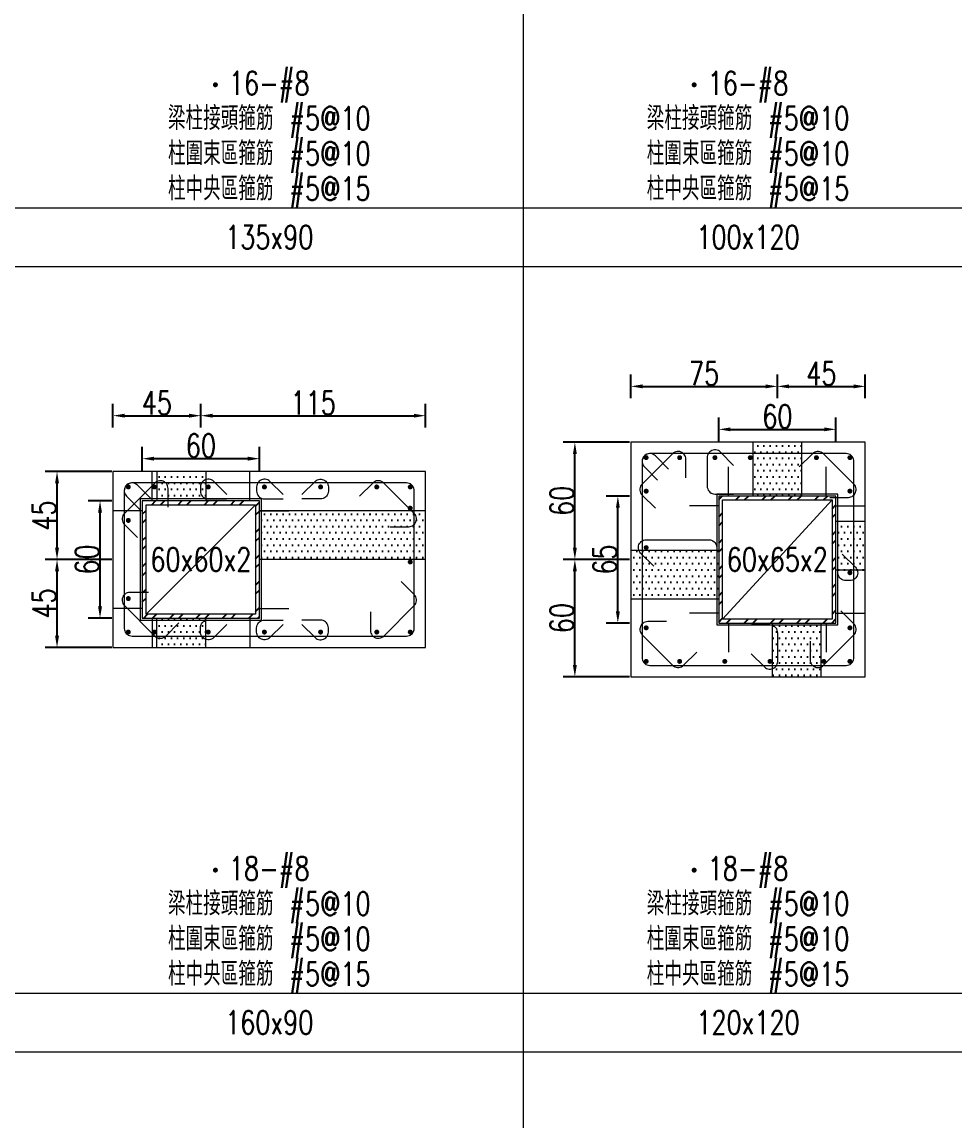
# Model space of a CAD drawing. Header units: millimetres. Extents: x 0 to 3905, y 0 to 8880.
# Drawn here: x 1963 to 2440, y 2779 to 3341 of the extents above; entities that cross this region are included whole.
import ezdxf
from ezdxf.enums import TextEntityAlignment as Align

# ---------------------------------------------------------------- set-up
doc = ezdxf.new("R2010")
doc.units = ezdxf.units.MM
doc.layers.get('DEFPOINTS').update_dxf_attribs({"color": 3})
for name, color, linetype in [('Hatch線', 6, 'Continuous'), ('TC-鋼粱', 132, 'Continuous'), ('主筋斷面', 2, 'Continuous'), ('文字-主筋根數', 7, 'Continuous'), ('文字-剪力筋 中央區', 7, 'Continuous'), ('文字-剪力筋-BC', 7, 'Continuous'), ('文字-剪力筋-圍束區', 7, 'Continuous'), ('文字-斷面尺寸', 7, 'Continuous'), ('文字-輔助字', 7, 'Continuous'), ('柱斷面線', 4, 'Continuous'), ('標註字', 4, 'Continuous'), ('箍筋線', 1, 'Continuous'), ('網格線', 7, 'Continuous'), ('鋼柱', 11, 'Continuous')]:
    doc.layers.add(name, color=color, linetype=linetype)
doc.styles.add('note', font='txt.shx', dxfattribs={"width": 0.75, "height": 12})
doc.styles.add('txt', font='txt.shx', dxfattribs={"height": 0.2, "bigfont": 'chineset.shx'})
doc.dimstyles.new('RCAD_DIM', dxfattribs={"dimtxt": 12, "dimasz": 6, "dimexe": 6, "dimexo": 0.625, "dimtad": 1, "dimdec": 0, "dimdsep": 46, "dimtxsty": 'note', "dimcen": 2.5, "dimclrd": 256, "dimclre": 256, "dimclrt": 256, "dimadec": 0, "dimazin": 0, "dimtfac": 1, "dimtmove": 0, "dimatfit": 3, "dimfxl": 0, "dimtolj": 1, "dimarcsym": 0})

# ---------------------------------------------------------------- blocks, each defined once
blk = doc.blocks.new('*D1116')
at = {"layer": 'DEFPOINTS', "color": 0}
for p in [(2085, 3117.62), (2025, 3111), (2085, 3111)]:
    blk.add_point(p, dxfattribs=at)
at = {"layer": '標註字', "lineweight": -2}
for p, q in [((2025, 3111.62), (2025, 3123.62)), ((2085, 3111.62), (2085, 3123.62)), ((2031, 3117.62), (2079, 3117.62))]:
    blk.add_line(p, q, dxfattribs=at)
at = {"layer": '標註字'}
for points in [[(2031, 3118.62), (2031, 3116.62), (2025, 3117.62)], [(2079, 3116.62), (2079, 3118.62), (2085, 3117.62)]]:
    blk.add_solid(points, dxfattribs=at)
at = {"layer": '標註字', "insert": (2055, 3124.25), "char_height": 12, "attachment_point": 5, "style": 'note'}
blk.add_mtext('\\A1;60', dxfattribs=at)
blk = doc.blocks.new('*D1117')
at = {"layer": 'DEFPOINTS', "color": 0}
for p in [(2003.38, 3096), (2010, 3096), (2010, 3036)]:
    blk.add_point(p, dxfattribs=at)
at = {"layer": '標註字', "lineweight": -2}
for p, q in [((2009.38, 3096), (1997.38, 3096)), ((2003.38, 3042), (2003.38, 3090)), ((2009.38, 3036), (1997.38, 3036))]:
    blk.add_line(p, q, dxfattribs=at)
at = {"layer": '標註字'}
for points in [[(2004.38, 3090), (2002.38, 3090), (2003.38, 3096)], [(2002.38, 3042), (2004.38, 3042), (2003.38, 3036)]]:
    blk.add_solid(points, dxfattribs=at)
at = {"layer": '標註字', "insert": (1996.75, 3066), "char_height": 12, "attachment_point": 5, "rotation": 90, "style": 'note'}
blk.add_mtext('\\A1;60', dxfattribs=at)
blk = doc.blocks.new('*D1118')
at = {"layer": 'DEFPOINTS', "color": 0}
for p in [(2055, 3139.62), (2010, 3133), (2055, 3133)]:
    blk.add_point(p, dxfattribs=at)
at = {"layer": '標註字', "lineweight": -2}
for p, q in [((2010, 3133.62), (2010, 3145.62)), ((2055, 3133.62), (2055, 3145.62)), ((2016, 3139.62), (2049, 3139.62))]:
    blk.add_line(p, q, dxfattribs=at)
at = {"layer": '標註字'}
for points in [[(2016, 3140.62), (2016, 3138.62), (2010, 3139.62)], [(2049, 3138.62), (2049, 3140.62), (2055, 3139.62)]]:
    blk.add_solid(points, dxfattribs=at)
at = {"layer": '標註字', "insert": (2032.5, 3146.25), "char_height": 12, "attachment_point": 5, "style": 'note'}
blk.add_mtext('\\A1;45', dxfattribs=at)
blk = doc.blocks.new('*D1119')
at = {"layer": 'DEFPOINTS', "color": 0}
for p in [(2170, 3139.62), (2055, 3133), (2170, 3133)]:
    blk.add_point(p, dxfattribs=at)
at = {"layer": '標註字', "lineweight": -2}
for p, q in [((2055, 3133.62), (2055, 3145.62)), ((2170, 3133.62), (2170, 3145.62)), ((2061, 3139.62), (2164, 3139.62))]:
    blk.add_line(p, q, dxfattribs=at)
at = {"layer": '標註字'}
for points in [[(2061, 3140.62), (2061, 3138.62), (2055, 3139.62)], [(2164, 3138.62), (2164, 3140.62), (2170, 3139.62)]]:
    blk.add_solid(points, dxfattribs=at)
at = {"layer": '標註字', "insert": (2112.5, 3146.25), "char_height": 12, "attachment_point": 5, "style": 'note'}
blk.add_mtext('\\A1;115', dxfattribs=at)
blk = doc.blocks.new('*D1120')
at = {"layer": 'DEFPOINTS', "color": 0}
for p in [(1981.38, 3066), (2010, 3066), (2010, 3021)]:
    blk.add_point(p, dxfattribs=at)
at = {"layer": '標註字', "lineweight": -2}
for p, q in [((2009.38, 3066), (1975.38, 3066)), ((1981.38, 3027), (1981.38, 3060)), ((2009.38, 3021), (1975.38, 3021))]:
    blk.add_line(p, q, dxfattribs=at)
at = {"layer": '標註字'}
for points in [[(1982.38, 3060), (1980.38, 3060), (1981.38, 3066)], [(1980.38, 3027), (1982.38, 3027), (1981.38, 3021)]]:
    blk.add_solid(points, dxfattribs=at)
at = {"layer": '標註字', "insert": (1974.75, 3043.5), "char_height": 12, "attachment_point": 5, "rotation": 90, "style": 'note'}
blk.add_mtext('\\A1;45', dxfattribs=at)
blk = doc.blocks.new('*D1121')
at = {"layer": 'DEFPOINTS', "color": 0}
for p in [(1981.38, 3111), (2010, 3111), (2010, 3066)]:
    blk.add_point(p, dxfattribs=at)
at = {"layer": '標註字', "lineweight": -2}
for p, q in [((2009.38, 3111), (1975.38, 3111)), ((1981.38, 3072), (1981.38, 3105)), ((2009.38, 3066), (1975.38, 3066))]:
    blk.add_line(p, q, dxfattribs=at)
at = {"layer": '標註字'}
for points in [[(1982.38, 3105), (1980.38, 3105), (1981.38, 3111)], [(1980.38, 3072), (1982.38, 3072), (1981.38, 3066)]]:
    blk.add_solid(points, dxfattribs=at)
at = {"layer": '標註字', "insert": (1974.75, 3088.5), "char_height": 12, "attachment_point": 5, "rotation": 90, "style": 'note'}
blk.add_mtext('\\A1;45', dxfattribs=at)
blk = doc.blocks.new('Circle_Filled')
at = {"const_width": 0.5}
blk.add_lwpolyline([(-0.25, 0, 1), (0.25, 0, 1)], format="xyb", close=True, dxfattribs=at)
blk = doc.blocks.new('*D1248')
at = {"layer": 'DEFPOINTS', "color": 0}
for p in [(2380, 3132.62), (2320, 3126), (2380, 3126)]:
    blk.add_point(p, dxfattribs=at)
at = {"layer": '標註字', "lineweight": -2}
for p, q in [((2320, 3126.62), (2320, 3138.62)), ((2380, 3126.62), (2380, 3138.62)), ((2326, 3132.62), (2374, 3132.62))]:
    blk.add_line(p, q, dxfattribs=at)
at = {"layer": '標註字'}
for points in [[(2326, 3133.62), (2326, 3131.62), (2320, 3132.62)], [(2374, 3131.62), (2374, 3133.62), (2380, 3132.62)]]:
    blk.add_solid(points, dxfattribs=at)
at = {"layer": '標註字', "insert": (2350, 3139.25), "char_height": 12, "attachment_point": 5, "style": 'note'}
blk.add_mtext('\\A1;60', dxfattribs=at)
blk = doc.blocks.new('*D1249')
at = {"layer": 'DEFPOINTS', "color": 0}
for p in [(2268.38, 3098.5), (2275, 3098.5), (2275, 3033.5)]:
    blk.add_point(p, dxfattribs=at)
at = {"layer": '標註字', "lineweight": -2}
for p, q in [((2274.38, 3098.5), (2262.38, 3098.5)), ((2268.38, 3039.5), (2268.38, 3092.5)), ((2274.38, 3033.5), (2262.38, 3033.5))]:
    blk.add_line(p, q, dxfattribs=at)
at = {"layer": '標註字'}
for points in [[(2269.38, 3092.5), (2267.38, 3092.5), (2268.38, 3098.5)], [(2267.38, 3039.5), (2269.38, 3039.5), (2268.38, 3033.5)]]:
    blk.add_solid(points, dxfattribs=at)
at = {"layer": '標註字', "insert": (2261.75, 3066), "char_height": 12, "attachment_point": 5, "rotation": 90, "style": 'note'}
blk.add_mtext('\\A1;65', dxfattribs=at)
blk = doc.blocks.new('*D1250')
at = {"layer": 'DEFPOINTS', "color": 0}
for p in [(2350, 3154.62), (2275, 3148), (2350, 3148)]:
    blk.add_point(p, dxfattribs=at)
at = {"layer": '標註字', "lineweight": -2}
for p, q in [((2275, 3148.62), (2275, 3160.62)), ((2350, 3148.62), (2350, 3160.62)), ((2281, 3154.62), (2344, 3154.62))]:
    blk.add_line(p, q, dxfattribs=at)
at = {"layer": '標註字'}
for points in [[(2281, 3155.62), (2281, 3153.62), (2275, 3154.62)], [(2344, 3153.62), (2344, 3155.62), (2350, 3154.62)]]:
    blk.add_solid(points, dxfattribs=at)
at = {"layer": '標註字', "insert": (2312.5, 3161.25), "char_height": 12, "attachment_point": 5, "style": 'note'}
blk.add_mtext('\\A1;75', dxfattribs=at)
blk = doc.blocks.new('*D1251')
at = {"layer": 'DEFPOINTS', "color": 0}
for p in [(2395, 3154.62), (2350, 3148), (2395, 3148)]:
    blk.add_point(p, dxfattribs=at)
at = {"layer": '標註字', "lineweight": -2}
for p, q in [((2350, 3148.62), (2350, 3160.62)), ((2395, 3148.62), (2395, 3160.62)), ((2356, 3154.62), (2389, 3154.62))]:
    blk.add_line(p, q, dxfattribs=at)
at = {"layer": '標註字'}
for points in [[(2356, 3155.62), (2356, 3153.62), (2350, 3154.62)], [(2389, 3153.62), (2389, 3155.62), (2395, 3154.62)]]:
    blk.add_solid(points, dxfattribs=at)
at = {"layer": '標註字', "insert": (2372.5, 3161.25), "char_height": 12, "attachment_point": 5, "style": 'note'}
blk.add_mtext('\\A1;45', dxfattribs=at)
blk = doc.blocks.new('*D1252')
at = {"layer": 'DEFPOINTS', "color": 0}
for p in [(2246.38, 3066), (2275, 3066), (2275, 3006)]:
    blk.add_point(p, dxfattribs=at)
at = {"layer": '標註字', "lineweight": -2}
for p, q in [((2274.38, 3066), (2240.38, 3066)), ((2246.38, 3012), (2246.38, 3060)), ((2274.38, 3006), (2240.38, 3006))]:
    blk.add_line(p, q, dxfattribs=at)
at = {"layer": '標註字'}
for points in [[(2247.38, 3060), (2245.38, 3060), (2246.38, 3066)], [(2245.38, 3012), (2247.38, 3012), (2246.38, 3006)]]:
    blk.add_solid(points, dxfattribs=at)
at = {"layer": '標註字', "insert": (2239.75, 3036), "char_height": 12, "attachment_point": 5, "rotation": 90, "style": 'note'}
blk.add_mtext('\\A1;60', dxfattribs=at)
blk = doc.blocks.new('*D1253')
at = {"layer": 'DEFPOINTS', "color": 0}
for p in [(2246.38, 3126), (2275, 3126), (2275, 3066)]:
    blk.add_point(p, dxfattribs=at)
at = {"layer": '標註字', "lineweight": -2}
for p, q in [((2274.38, 3126), (2240.38, 3126)), ((2246.38, 3072), (2246.38, 3120)), ((2274.38, 3066), (2240.38, 3066))]:
    blk.add_line(p, q, dxfattribs=at)
at = {"layer": '標註字'}
for points in [[(2247.38, 3120), (2245.38, 3120), (2246.38, 3126)], [(2245.38, 3072), (2247.38, 3072), (2246.38, 3066)]]:
    blk.add_solid(points, dxfattribs=at)
at = {"layer": '標註字', "insert": (2239.75, 3096), "char_height": 12, "attachment_point": 5, "rotation": 90, "style": 'note'}
blk.add_mtext('\\A1;60', dxfattribs=at)

msp = doc.modelspace()

# ---------------------------------------------------------------- hatches: boundary and pattern name
at = {"layer": 'Hatch線'}
h = msp.add_hatch(dxfattribs=at)
h.set_pattern_fill('ANSI32', color=256, style=0)
h.paths.add_polyline_path([(2320, 3033.5), (2380, 3033.5), (2380, 3098.5), (2320, 3098.5)], flags=17)
h.paths.add_polyline_path([(2322, 3035.5), (2322, 3096.5), (2378, 3096.5), (2378, 3035.5)])
h = msp.add_hatch(dxfattribs=at)
h.set_pattern_fill('ANSI32', color=256, style=0)
h.paths.add_polyline_path([(2025, 3036), (2085, 3036), (2085, 3096), (2025, 3096)], flags=17)
h.paths.add_polyline_path([(2027, 3038), (2027, 3094), (2083, 3094), (2083, 3038)])
at = {"layer": 'TC-鋼粱'}
h = msp.add_hatch(dxfattribs=at)
h.set_pattern_fill('DOTS', color=256, scale=2, style=0)
h.paths.add_polyline_path([(2362.41, 3126), (2337.41, 3126), (2337.41, 3098.5), (2362.41, 3098.5)], flags=17)
h = msp.add_hatch(dxfattribs=at)
h.set_pattern_fill('DOTS', color=256, scale=2, style=0)
h.paths.add_polyline_path([(2057.5, 3111), (2032.5, 3111), (2032.5, 3096), (2057.5, 3096)], flags=17)
h = msp.add_hatch(dxfattribs=at)
h.set_pattern_fill('DOTS', color=256, scale=2, style=0)
h.paths.add_polyline_path([(2170, 3066), (2170, 3091), (2085, 3091), (2085, 3066)], flags=17)
h = msp.add_hatch(dxfattribs=at)
h.set_pattern_fill('DOTS', color=256, scale=2, style=0)
h.paths.add_polyline_path([(2395, 3060.5), (2395, 3085.5), (2380, 3085.5), (2380, 3060.5)], flags=17)
h = msp.add_hatch(dxfattribs=at)
h.set_pattern_fill('DOTS', color=256, scale=2, style=0)
h.paths.add_polyline_path([(2275, 3070.81), (2275, 3045.81), (2320, 3045.81), (2320, 3070.81)], flags=17)
h = msp.add_hatch(dxfattribs=at)
h.set_pattern_fill('DOTS', color=256, scale=2, style=0)
h.paths.add_polyline_path([(2032.5, 3021), (2057.5, 3021), (2057.5, 3036), (2032.5, 3036)], flags=17)
h = msp.add_hatch(dxfattribs=at)
h.set_pattern_fill('DOTS', color=256, scale=2, style=0)
h.paths.add_polyline_path([(2347.5, 3006), (2372.5, 3006), (2372.5, 3033.5), (2347.5, 3033.5)], flags=17)

# ---------------------------------------------------------------- linework, layer by layer
at = {"layer": 'DEFPOINTS', "lineweight": 5}
for points in [[(2030, 3096), (2030, 3111)], [(2080, 3096), (2080, 3111)], [(2325, 3098.5), (2325, 3113.5)], [(2375, 3098.5), (2375, 3113.5)], [(2320, 3032.5), (2381, 3032.5), (2381, 3099.5), (2319, 3099.5), (2319, 3032.5), (2320, 3032.5)], [(2025, 3035), (2086, 3035), (2086, 3097), (2024, 3097), (2024, 3035), (2025, 3035)], [(2027, 3038), (2083, 3094)], [(2320, 3093.5), (2305, 3093.5)], [(2322, 3035.5), (2378, 3096.5)], [(2380, 3093.5), (2395, 3093.5)], [(2025, 3091), (2010, 3091)], [(2085, 3091), (2100, 3091)], [(2025, 3041), (2010, 3041)], [(2085, 3041), (2100, 3041)], [(2030, 3036), (2030, 3021)], [(2080, 3036), (2080, 3021)], [(2320, 3038.5), (2305, 3038.5)], [(2380, 3038.5), (2395, 3038.5)], [(2325, 3033.5), (2325, 3018.5)], [(2375, 3033.5), (2375, 3018.5)]]:
    msp.add_lwpolyline(points, dxfattribs=at)
at = {"layer": 'TC-鋼粱', "lineweight": 5}
for points in [[(2337.41, 3126), (2337.41, 3098.5)], [(2362.41, 3126), (2362.41, 3098.5)], [(2032.5, 3111), (2032.5, 3096)], [(2057.5, 3111), (2057.5, 3096)], [(2170, 3091), (2085, 3091)], [(2395, 3085.5), (2380, 3085.5)], [(2275, 3070.81), (2320, 3070.81)], [(2170, 3066), (2085, 3066)], [(2395, 3060.5), (2380, 3060.5)], [(2275, 3045.81), (2320, 3045.81)], [(2032.5, 3021), (2032.5, 3036)], [(2057.5, 3021), (2057.5, 3036)], [(2347.5, 3006), (2347.5, 3033.5)], [(2372.5, 3006), (2372.5, 3033.5)]]:
    msp.add_lwpolyline(points, dxfattribs=at)
at = {"layer": '柱斷面線', "lineweight": 5}
for points in [[(2275, 3006), (2395, 3006), (2395, 3126), (2275, 3126), (2275, 3006)], [(2010, 3021), (2170, 3021), (2170, 3111), (2010, 3111), (2010, 3021)]]:
    msp.add_lwpolyline(points, dxfattribs=at)
at = {"layer": '箍筋線', "lineweight": 5}
for points in [[(2303.19, 3107.81), (2303.19, 3117.35), (2303.13, 3118.02), (2302.96, 3118.66), (2302.69, 3119.27), (2302.32, 3119.83), (2301.86, 3120.32), (2301.33, 3120.72), (2300.73, 3121.02), (2300.1, 3121.23), (2299.43, 3121.32), (2298.77, 3121.3), (2298.11, 3121.17), (2297.49, 3120.93), (2296.91, 3120.59), (2296.4, 3120.16), (2280.84, 3104.6), (2280.39, 3104.07), (2280.05, 3103.47), (2279.81, 3102.82), (2279.69, 3102.13), (2279.69, 3101.44), (2279.81, 3100.76), (2280.05, 3100.11), (2280.39, 3099.51), (2280.84, 3098.98), (2287.58, 3092.23)], [(2294.33, 3112.29), (2287.58, 3119.04), (2287.07, 3119.47), (2286.49, 3119.81), (2285.87, 3120.05), (2285.22, 3120.18), (2284.55, 3120.2), (2283.89, 3120.11), (2283.25, 3119.9), (2282.66, 3119.6), (2282.12, 3119.19), (2281.66, 3118.71), (2281.29, 3118.15), (2281.02, 3117.54), (2280.85, 3116.9), (2280.79, 3116.23), (2280.79, 3015.77), (2280.86, 3015.08), (2281.03, 3014.41), (2281.33, 3013.78), (2281.72, 3013.21), (2282.21, 3012.72), (2282.78, 3012.33), (2283.41, 3012.03), (2284.08, 3011.86), (2284.77, 3011.79), (2385.23, 3011.79), (2385.92, 3011.86), (2386.59, 3012.03), (2387.22, 3012.33), (2387.79, 3012.72), (2388.28, 3013.21), (2388.67, 3013.78), (2388.97, 3014.41), (2389.14, 3015.08), (2389.21, 3015.77), (2389.21, 3116.23), (2389.14, 3116.92), (2388.97, 3117.59), (2388.67, 3118.22), (2388.28, 3118.79), (2387.79, 3119.28), (2387.22, 3119.67), (2386.59, 3119.97), (2385.92, 3120.14), (2385.23, 3120.21), (2284.77, 3120.21), (2284.1, 3120.15), (2283.46, 3119.98), (2282.85, 3119.71), (2282.29, 3119.34), (2281.81, 3118.88), (2281.4, 3118.34), (2281.1, 3117.75), (2280.89, 3117.11), (2280.8, 3116.45), (2280.82, 3115.78), (2280.95, 3115.13), (2281.19, 3114.51), (2281.53, 3113.93), (2281.96, 3113.42), (2288.71, 3106.67)], [(2327.63, 3114.2), (2320.88, 3120.95), (2320.37, 3121.38), (2319.8, 3121.72), (2319.17, 3121.96), (2318.52, 3122.09), (2317.85, 3122.11), (2317.19, 3122.02), (2316.55, 3121.81), (2315.96, 3121.51), (2315.42, 3121.1), (2314.96, 3120.62), (2314.59, 3120.06), (2314.32, 3119.45), (2314.15, 3118.81), (2314.1, 3118.14), (2314.1, 3103.47), (2314.16, 3102.78), (2314.34, 3102.12), (2314.63, 3101.49), (2315.03, 3100.92), (2315.52, 3100.43), (2316.08, 3100.03), (2316.71, 3099.74), (2317.38, 3099.56), (2318.07, 3099.5), (2327.61, 3099.5)], [(2376.81, 3097.81), (2386.35, 3097.81), (2387.02, 3097.87), (2387.66, 3098.04), (2388.27, 3098.31), (2388.83, 3098.68), (2389.32, 3099.14), (2389.72, 3099.67), (2390.02, 3100.27), (2390.23, 3100.9), (2390.32, 3101.57), (2390.3, 3102.23), (2390.17, 3102.89), (2389.93, 3103.51), (2389.59, 3104.09), (2389.16, 3104.6), (2373.6, 3120.16), (2373.07, 3120.61), (2372.47, 3120.95), (2371.82, 3121.19), (2371.13, 3121.31), (2370.44, 3121.31), (2369.76, 3121.19), (2369.11, 3120.95), (2368.51, 3120.61), (2367.98, 3120.16), (2361.23, 3113.42)], [(2038.19, 3092.81), (2038.19, 3102.35), (2038.13, 3103.02), (2037.96, 3103.66), (2037.69, 3104.27), (2037.32, 3104.83), (2036.86, 3105.32), (2036.33, 3105.72), (2035.73, 3106.02), (2035.1, 3106.23), (2034.43, 3106.32), (2033.77, 3106.3), (2033.11, 3106.17), (2032.49, 3105.93), (2031.91, 3105.59), (2031.4, 3105.16), (2015.84, 3089.6), (2015.39, 3089.07), (2015.05, 3088.47), (2014.81, 3087.82), (2014.69, 3087.13), (2014.69, 3086.44), (2014.81, 3085.76), (2015.05, 3085.11), (2015.39, 3084.51), (2015.84, 3083.98), (2022.58, 3077.23)], [(2029.33, 3097.29), (2022.58, 3104.04), (2022.07, 3104.47), (2021.49, 3104.81), (2020.87, 3105.05), (2020.22, 3105.18), (2019.55, 3105.2), (2018.89, 3105.11), (2018.25, 3104.9), (2017.66, 3104.6), (2017.12, 3104.19), (2016.66, 3103.71), (2016.29, 3103.15), (2016.02, 3102.54), (2015.85, 3101.9), (2015.79, 3101.23), (2015.79, 3030.77), (2015.86, 3030.08), (2016.03, 3029.41), (2016.33, 3028.78), (2016.72, 3028.21), (2017.21, 3027.72), (2017.78, 3027.33), (2018.41, 3027.03), (2019.08, 3026.86), (2019.77, 3026.79), (2160.23, 3026.79), (2160.92, 3026.86), (2161.59, 3027.03), (2162.22, 3027.33), (2162.79, 3027.72), (2163.28, 3028.21), (2163.67, 3028.78), (2163.97, 3029.41), (2164.14, 3030.08), (2164.21, 3030.77), (2164.21, 3101.23), (2164.14, 3101.92), (2163.97, 3102.59), (2163.67, 3103.22), (2163.28, 3103.79), (2162.79, 3104.28), (2162.22, 3104.67), (2161.59, 3104.97), (2160.92, 3105.14), (2160.23, 3105.21), (2019.77, 3105.21), (2019.1, 3105.15), (2018.46, 3104.98), (2017.85, 3104.71), (2017.29, 3104.34), (2016.81, 3103.88), (2016.4, 3103.34), (2016.1, 3102.75), (2015.89, 3102.11), (2015.8, 3101.45), (2015.82, 3100.78), (2015.95, 3100.13), (2016.19, 3099.51), (2016.53, 3098.93), (2016.96, 3098.42), (2023.71, 3091.67)], [(2068.33, 3099.2), (2061.58, 3105.95), (2061.07, 3106.38), (2060.49, 3106.72), (2059.87, 3106.96), (2059.21, 3107.09), (2058.55, 3107.11), (2057.89, 3107.02), (2057.25, 3106.81), (2056.66, 3106.51), (2056.12, 3106.1), (2055.66, 3105.62), (2055.29, 3105.06), (2055.02, 3104.45), (2054.85, 3103.81), (2054.79, 3103.14), (2054.79, 3100.97), (2054.86, 3100.28), (2055.03, 3099.62), (2055.33, 3098.99), (2055.72, 3098.42), (2056.21, 3097.93), (2056.78, 3097.53), (2057.41, 3097.24), (2058.08, 3097.06), (2058.77, 3097), (2068.31, 3097)], [(2097.07, 3099.2), (2090.32, 3105.95), (2089.81, 3106.38), (2089.24, 3106.72), (2088.61, 3106.96), (2087.96, 3107.09), (2087.29, 3107.11), (2086.63, 3107.02), (2085.99, 3106.81), (2085.4, 3106.51), (2084.86, 3106.1), (2084.41, 3105.62), (2084.03, 3105.06), (2083.76, 3104.45), (2083.59, 3103.81), (2083.54, 3103.14), (2083.54, 3100.97), (2083.6, 3100.28), (2083.78, 3099.62), (2084.07, 3098.99), (2084.47, 3098.42), (2084.96, 3097.93), (2085.53, 3097.53), (2086.15, 3097.24), (2086.82, 3097.06), (2087.51, 3097), (2097.05, 3097)], [(2106.7, 3099.2), (2113.45, 3105.95), (2113.96, 3106.38), (2114.53, 3106.72), (2115.16, 3106.96), (2115.81, 3107.09), (2116.48, 3107.11), (2117.14, 3107.02), (2117.78, 3106.81), (2118.37, 3106.51), (2118.91, 3106.1), (2119.36, 3105.62), (2119.74, 3105.06), (2120.01, 3104.45), (2120.18, 3103.81), (2120.23, 3103.14), (2120.23, 3100.97), (2120.17, 3100.28), (2119.99, 3099.62), (2119.7, 3098.99), (2119.3, 3098.42), (2118.81, 3097.93), (2118.24, 3097.53), (2117.62, 3097.24), (2116.95, 3097.06), (2116.26, 3097), (2106.72, 3097)], [(2151.81, 3082.81), (2161.35, 3082.81), (2162.02, 3082.87), (2162.66, 3083.04), (2163.27, 3083.31), (2163.83, 3083.68), (2164.32, 3084.14), (2164.72, 3084.67), (2165.02, 3085.27), (2165.23, 3085.9), (2165.32, 3086.57), (2165.3, 3087.23), (2165.17, 3087.89), (2164.93, 3088.51), (2164.59, 3089.09), (2164.16, 3089.6), (2148.6, 3105.16), (2148.07, 3105.61), (2147.47, 3105.95), (2146.82, 3106.19), (2146.13, 3106.31), (2145.44, 3106.31), (2144.76, 3106.19), (2144.11, 3105.95), (2143.51, 3105.61), (2142.98, 3105.16), (2136.23, 3098.42)], [(2286.8, 3062.53), (2280.05, 3069.27), (2279.62, 3069.78), (2279.28, 3070.36), (2279.04, 3070.98), (2278.91, 3071.64), (2278.89, 3072.31), (2278.98, 3072.97), (2279.19, 3073.6), (2279.49, 3074.2), (2279.9, 3074.73), (2280.38, 3075.19), (2280.94, 3075.56), (2281.55, 3075.84), (2282.19, 3076), (2282.86, 3076.06), (2315.02, 3076.06), (2315.72, 3076), (2316.38, 3075.82), (2317.01, 3075.53), (2317.58, 3075.13), (2318.07, 3074.64), (2318.47, 3074.07), (2318.76, 3073.44), (2318.94, 3072.77), (2319, 3072.08), (2319, 3062.54)], [(2383.2, 3068.79), (2389.95, 3062.04), (2390.38, 3061.53), (2390.72, 3060.96), (2390.96, 3060.33), (2391.09, 3059.68), (2391.11, 3059.01), (2391.02, 3058.35), (2390.81, 3057.71), (2390.51, 3057.12), (2390.1, 3056.58), (2389.62, 3056.12), (2389.06, 3055.75), (2388.45, 3055.48), (2387.81, 3055.31), (2387.14, 3055.26), (2384.97, 3055.26), (2384.28, 3055.32), (2383.62, 3055.5), (2382.99, 3055.79), (2382.42, 3056.19), (2381.93, 3056.68), (2381.53, 3057.24), (2381.24, 3057.87), (2381.06, 3058.54), (2381, 3059.23), (2381, 3068.77)], [(2141.81, 3039.19), (2141.81, 3029.65), (2141.87, 3028.98), (2142.04, 3028.34), (2142.31, 3027.73), (2142.68, 3027.17), (2143.14, 3026.68), (2143.67, 3026.28), (2144.27, 3025.98), (2144.9, 3025.77), (2145.57, 3025.68), (2146.23, 3025.7), (2146.89, 3025.83), (2147.51, 3026.07), (2148.09, 3026.41), (2148.6, 3026.84), (2164.16, 3042.4), (2164.61, 3042.93), (2164.95, 3043.53), (2165.19, 3044.18), (2165.31, 3044.87), (2165.31, 3045.56), (2165.19, 3046.24), (2164.95, 3046.89), (2164.61, 3047.49), (2164.16, 3048.02), (2157.42, 3054.77)], [(2028.19, 3049.19), (2018.65, 3049.19), (2017.98, 3049.13), (2017.34, 3048.96), (2016.73, 3048.69), (2016.17, 3048.32), (2015.68, 3047.86), (2015.28, 3047.33), (2014.98, 3046.73), (2014.77, 3046.1), (2014.68, 3045.43), (2014.7, 3044.77), (2014.83, 3044.11), (2015.07, 3043.49), (2015.41, 3042.91), (2015.84, 3042.4), (2031.4, 3026.84), (2031.93, 3026.39), (2032.53, 3026.05), (2033.18, 3025.81), (2033.87, 3025.69), (2034.56, 3025.69), (2035.24, 3025.81), (2035.89, 3026.05), (2036.49, 3026.39), (2037.02, 3026.84), (2043.77, 3033.58)], [(2366.81, 3024.19), (2366.81, 3014.65), (2366.87, 3013.98), (2367.04, 3013.34), (2367.31, 3012.73), (2367.68, 3012.17), (2368.14, 3011.68), (2368.67, 3011.28), (2369.27, 3010.98), (2369.9, 3010.77), (2370.57, 3010.68), (2371.23, 3010.7), (2371.89, 3010.83), (2372.51, 3011.07), (2373.09, 3011.41), (2373.6, 3011.84), (2389.16, 3027.4), (2389.61, 3027.93), (2389.95, 3028.53), (2390.19, 3029.18), (2390.31, 3029.87), (2390.31, 3030.56), (2390.19, 3031.24), (2389.95, 3031.89), (2389.61, 3032.49), (2389.16, 3033.02), (2382.42, 3039.77)], [(2068.33, 3032.8), (2061.58, 3026.05), (2061.07, 3025.62), (2060.49, 3025.28), (2059.87, 3025.04), (2059.21, 3024.91), (2058.55, 3024.89), (2057.89, 3024.98), (2057.25, 3025.19), (2056.66, 3025.49), (2056.12, 3025.9), (2055.66, 3026.38), (2055.29, 3026.94), (2055.02, 3027.55), (2054.85, 3028.19), (2054.79, 3028.86), (2054.79, 3031.03), (2054.86, 3031.72), (2055.03, 3032.38), (2055.33, 3033.01), (2055.72, 3033.58), (2056.21, 3034.07), (2056.78, 3034.47), (2057.41, 3034.76), (2058.08, 3034.94), (2058.77, 3035), (2068.31, 3035)], [(2097.07, 3032.8), (2090.32, 3026.05), (2089.81, 3025.62), (2089.24, 3025.28), (2088.61, 3025.04), (2087.96, 3024.91), (2087.29, 3024.89), (2086.63, 3024.98), (2085.99, 3025.19), (2085.4, 3025.49), (2084.86, 3025.9), (2084.41, 3026.38), (2084.03, 3026.94), (2083.76, 3027.55), (2083.59, 3028.19), (2083.54, 3028.86), (2083.54, 3031.03), (2083.6, 3031.72), (2083.78, 3032.38), (2084.07, 3033.01), (2084.47, 3033.58), (2084.96, 3034.07), (2085.53, 3034.47), (2086.15, 3034.76), (2086.82, 3034.94), (2087.51, 3035), (2097.05, 3035)], [(2106.7, 3032.8), (2113.45, 3026.05), (2113.96, 3025.62), (2114.53, 3025.28), (2115.16, 3025.04), (2115.81, 3024.91), (2116.48, 3024.89), (2117.14, 3024.98), (2117.78, 3025.19), (2118.37, 3025.49), (2118.91, 3025.9), (2119.36, 3026.38), (2119.74, 3026.94), (2120.01, 3027.55), (2120.18, 3028.19), (2120.23, 3028.86), (2120.23, 3031.03), (2120.17, 3031.72), (2119.99, 3032.38), (2119.7, 3033.01), (2119.3, 3033.58), (2118.81, 3034.07), (2118.24, 3034.47), (2117.62, 3034.76), (2116.95, 3034.94), (2116.26, 3035), (2106.72, 3035)], [(2293.19, 3034.19), (2283.65, 3034.19), (2282.98, 3034.13), (2282.34, 3033.96), (2281.73, 3033.69), (2281.17, 3033.32), (2280.68, 3032.86), (2280.28, 3032.33), (2279.98, 3031.73), (2279.77, 3031.1), (2279.68, 3030.43), (2279.7, 3029.77), (2279.83, 3029.11), (2280.07, 3028.49), (2280.41, 3027.91), (2280.84, 3027.4), (2296.4, 3011.84), (2296.93, 3011.39), (2297.53, 3011.05), (2298.18, 3010.81), (2298.87, 3010.69), (2299.56, 3010.69), (2300.24, 3010.81), (2300.89, 3011.05), (2301.49, 3011.39), (2302.02, 3011.84), (2308.77, 3018.58)], [(2336.67, 3017.8), (2343.42, 3011.05), (2343.93, 3010.62), (2344.51, 3010.28), (2345.13, 3010.04), (2345.78, 3009.91), (2346.45, 3009.89), (2347.11, 3009.98), (2347.75, 3010.19), (2348.34, 3010.49), (2348.88, 3010.9), (2349.34, 3011.38), (2349.71, 3011.94), (2349.98, 3012.55), (2350.15, 3013.19), (2350.2, 3013.86), (2350.2, 3028.53), (2350.14, 3029.22), (2349.97, 3029.88), (2349.67, 3030.51), (2349.27, 3031.08), (2348.79, 3031.57), (2348.22, 3031.97), (2347.59, 3032.26), (2346.92, 3032.44), (2346.23, 3032.5), (2336.69, 3032.5)]]:
    msp.add_lwpolyline(points, dxfattribs=at)
at = {"layer": '網格線', "lineweight": 5}
for points in [[(2220, 3618), (2220, 3246)], [(1960, 3246), (2220, 3246)], [(2220, 3246), (2450, 3246)], [(2220, 3246), (2220, 3216)], [(1960, 3216), (2220, 3216)], [(2220, 3216), (2450, 3216)], [(2220, 3216), (2220, 2844)], [(1960, 2844), (2220, 2844)], [(2220, 2844), (2450, 2844)], [(2220, 2844), (2220, 2814)], [(1960, 2814), (2220, 2814)], [(2220, 2814), (2450, 2814)], [(2220, 2814), (2220, 2442)]]:
    msp.add_lwpolyline(points, dxfattribs=at)
at = {"layer": '鋼柱', "lineweight": 5}
for points in [[(2320, 3033.5), (2380, 3033.5), (2380, 3098.5), (2320, 3098.5), (2320, 3033.5)], [(2025, 3036), (2085, 3036), (2085, 3096), (2025, 3096), (2025, 3036)], [(2027, 3038), (2027, 3094), (2083, 3094), (2083, 3038), (2027, 3038)], [(2322, 3035.5), (2322, 3096.5), (2378, 3096.5), (2378, 3035.5), (2322, 3035.5)]]:
    msp.add_lwpolyline(points, dxfattribs=at)

# ---------------------------------------------------------------- block references
at = {"layer": '主筋斷面', "lineweight": 5, "xscale": 2.539999961853027, "yscale": 2.539999961853027}
for p in [(2062.42, 3309), (2307.42, 3309), (2282.86, 3118.14), (2300, 3118.14), (2318.07, 3118.14), (2336.14, 3118.14), (2370, 3118.14), (2387.14, 3118.14), (2017.86, 3103.14), (2031.23, 3103.14), (2058.77, 3103.14), (2087.51, 3103.14), (2116.26, 3103.14), (2145, 3103.14), (2162.14, 3103.14), (2282.86, 3101), (2387.14, 3101), (2162.14, 3092.27), (2017.86, 3086), (2282.86, 3072.08), (2162.14, 3064.73), (2387.14, 3059.23), (2017.86, 3046), (2017.86, 3028.86), (2031.23, 3028.86), (2058.77, 3028.86), (2087.51, 3028.86), (2116.26, 3028.86), (2145, 3028.86), (2162.14, 3028.86), (2282.86, 3031), (2387.14, 3031), (2282.86, 3013.86), (2300, 3013.86), (2323.11, 3013.86), (2346.23, 3013.86), (2373.77, 3013.86), (2387.14, 3013.86), (2062.42, 2907), (2307.42, 2907)]:
    msp.add_blockref('Circle_Filled', p, dxfattribs=at)

# ---------------------------------------------------------------- texts
at = {"layer": '文字-主筋根數', "style": 'txt', "width": 0.75}
for s, p in [('16-#8', (2090, 3309)), ('16-#8', (2335, 3309)), ('18-#8', (2090, 2907)), ('18-#8', (2335, 2907))]:
    msp.add_text(s, height=12, dxfattribs=at).set_placement(p, align=Align.MIDDLE)
at = {"layer": '文字-剪力筋 中央區', "style": 'txt', "width": 0.75}
for p in [(2090, 3255), (2335, 3255), (2090, 2853), (2335, 2853)]:
    msp.add_text('柱中央區箍筋 #5@15', height=12, dxfattribs=at).set_placement(p, align=Align.MIDDLE)
at = {"layer": '文字-剪力筋-BC', "style": 'txt', "width": 0.75}
for p in [(2090, 3291), (2335, 3291), (2090, 2889), (2335, 2889)]:
    msp.add_text('梁柱接頭箍筋 #5@10', height=12, dxfattribs=at).set_placement(p, align=Align.MIDDLE)
at = {"layer": '文字-剪力筋-圍束區', "style": 'txt', "width": 0.75}
for p in [(2090, 3273), (2335, 3273), (2090, 2871), (2335, 2871)]:
    msp.add_text('柱圍束區箍筋 #5@10', height=12, dxfattribs=at).set_placement(p, align=Align.MIDDLE)
at = {"layer": '文字-斷面尺寸', "style": 'txt', "width": 0.75}
for s, p in [('135x90', (2090, 3231)), ('100x120', (2335, 3231)), ('160x90', (2090, 2829)), ('120x120', (2335, 2829))]:
    msp.add_text(s, height=12, dxfattribs=at).set_placement(p, align=Align.MIDDLE)
at = {"layer": '文字-輔助字', "style": 'txt', "width": 0.75}
for s, p in [('60x60x2', (2055, 3066)), ('60x65x2', (2350, 3066))]:
    msp.add_text(s, height=12, dxfattribs=at).set_placement(p, align=Align.MIDDLE)

# ---------------------------------------------------------------- dimensions: what is measured, and where the dimension line sits
at = {"layer": '標註字'}
for base, p1, p2, picture, middle in [((2350, 3154.62), (2275, 3148), (2350, 3148), '*D1250', (2312.5, 3161.25)), ((2395, 3154.62), (2350, 3148), (2395, 3148), '*D1251', (2372.5, 3161.25)), ((2055, 3139.62), (2010, 3133), (2055, 3133), '*D1118', (2032.5, 3146.25)), ((2170, 3139.62), (2055, 3133), (2170, 3133), '*D1119', (2112.5, 3146.25)), ((2380, 3132.62), (2320, 3126), (2380, 3126), '*D1248', (2350, 3139.25)), ((2085, 3117.62), (2025, 3111), (2085, 3111), '*D1116', (2055, 3124.25))]:
    dim = msp.add_linear_dim(base=base, p1=p1, p2=p2, dimstyle='RCAD_DIM', dxfattribs=at)
    dim.commit()
    dim.dimension.update_dxf_attribs({"geometry": picture, "text_midpoint": middle})
for base, p1, p2, picture, middle in [((2246.38, 3126), (2275, 3066), (2275, 3126), '*D1253', (2239.75, 3096)), ((1981.38, 3111), (2010, 3066), (2010, 3111), '*D1121', (1974.75, 3088.5)), ((2268.38, 3098.5), (2275, 3033.5), (2275, 3098.5), '*D1249', (2261.75, 3066)), ((2003.38, 3096), (2010, 3036), (2010, 3096), '*D1117', (1996.75, 3066)), ((1981.38, 3066), (2010, 3021), (2010, 3066), '*D1120', (1974.75, 3043.5)), ((2246.38, 3066), (2275, 3006), (2275, 3066), '*D1252', (2239.75, 3036))]:
    dim = msp.add_linear_dim(base=base, p1=p1, p2=p2, angle=90, dimstyle='RCAD_DIM', dxfattribs=at)
    dim.commit()
    dim.dimension.update_dxf_attribs({"geometry": picture, "text_midpoint": middle})

doc.saveas('drawing.dxf')
